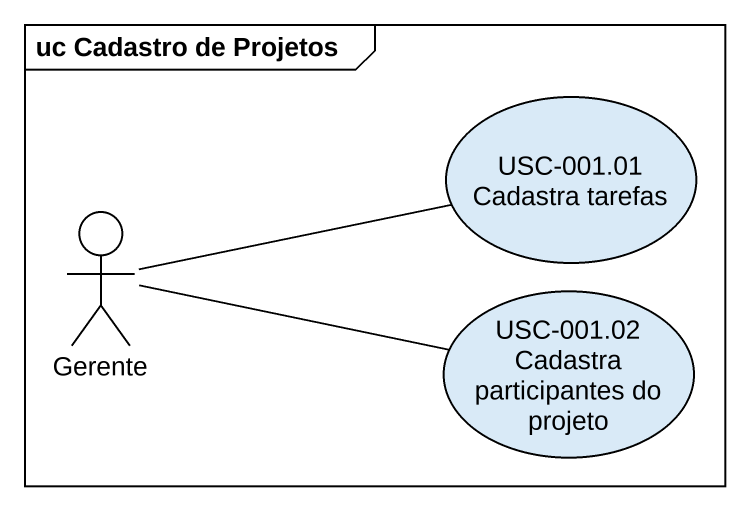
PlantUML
@startuml
mainframe uc Cadastro de Projetos
usecase "USC-001.01 Cadastra tarefas" as USC_001_01_Cadastra_tarefas
actor Gerente
usecase "USC-001.02 Cadastra participantes do projeto" as USC_001_02_Cadastra
Gerente -right- USC_001_01_Cadastra_tarefas
Gerente -right- USC_001_02_Cadastra
@enduml
